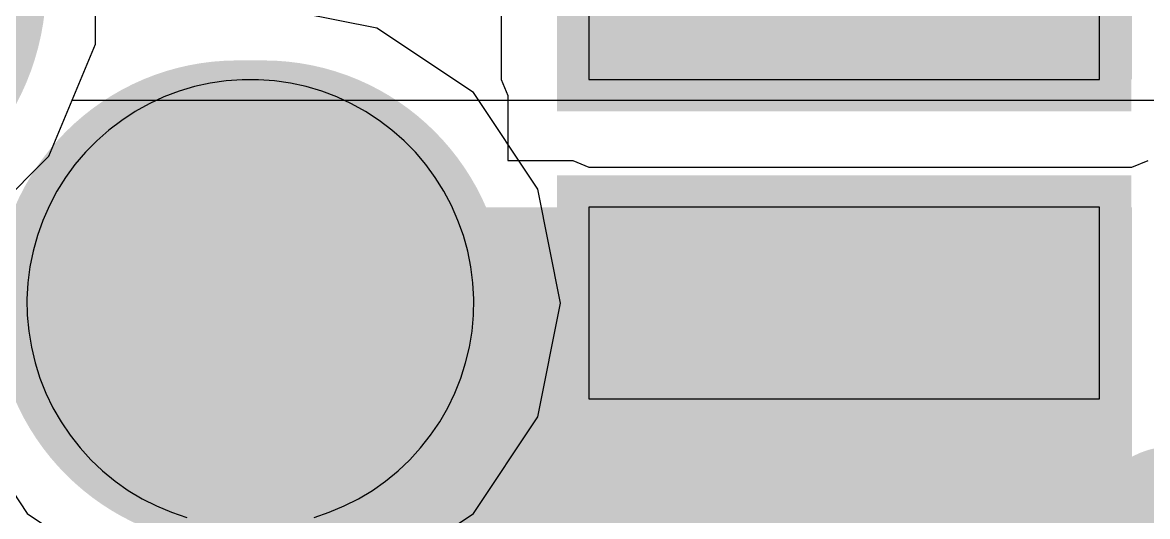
# Model space of a CAD drawing. Header units: inches. Extents: x -6 to 283, y -12 to 154.
# Drawn here: x 12.057 to 13.819, y 1.271 to 2.044 of the extents above; entities that cross this region are included whole.
import ezdxf

# ---------------------------------------------------------------- set-up
doc = ezdxf.new("R2010")
doc.units = ezdxf.units.IN
for name, color, linetype in [('Bottom Layer', 5, 'Continuous'), ('Bottom Solder', 6, 'Continuous'), ('Drill Drawing', 1, 'Continuous'), ('GND-1', 16, 'Continuous'), ('GND-2', 90, 'Continuous'), ('GND-3', 216, 'Continuous'), ('GND-4', 54, 'Continuous'), ('Multi-Layer', 9, 'Continuous'), ('Pad Holes', 156, 'Continuous'), ('PWR-1', 156, 'Continuous'), ('PWR-2', 130, 'Continuous'), ('Signal L1', 76, 'Continuous'), ('Signal L2', 6, 'Continuous'), ('Top Layer', 1, 'Continuous'), ('Top Overlay', 2, 'Continuous'), ('Top Paste', 8, 'Continuous'), ('Top Solder', 216, 'Continuous')]:
    doc.layers.add(name, color=color, linetype=linetype)

# ---------------------------------------------------------------- blocks, each defined once
blk = doc.blocks.new('GT_USB_8013A_3')
at = {"layer": 'Bottom Layer'}
h = blk.add_hatch(color=5, dxfattribs=at)
edge = h.paths.add_edge_path()
edge.add_arc((2.75, -0.0652), 0.33, 180, 360)
edge.add_line((3.08, -0.0652), (3.08, -0.0252))
edge.add_arc((2.75, -0.0252), 0.33, 0, 180)
edge.add_line((2.42, -0.0252), (2.42, -0.0652))
at = {"layer": 'Bottom Solder'}
h = blk.add_hatch(color=6, dxfattribs=at)
edge = h.paths.add_edge_path()
edge.add_arc((2.75, -0.0652), 0.38, 180, 360)
edge.add_line((3.13, -0.0652), (3.13, -0.0252))
edge.add_arc((2.75, -0.0252), 0.38, 0, 180)
edge.add_line((2.37, -0.0252), (2.37, -0.0652))
h = blk.add_hatch(color=6, dxfattribs=at)
edge = h.paths.add_edge_path()
edge.add_arc((2.2499, -0.765), 0.4, 0, 360)
at = {"layer": 'GND-1'}
h = blk.add_hatch(color=16, dxfattribs=at)
edge = h.paths.add_edge_path()
edge.add_arc((2.75, -0.0652), 0.33, 180, 360)
edge.add_line((3.08, -0.0652), (3.08, -0.0252))
edge.add_arc((2.75, -0.0252), 0.33, 0, 180)
edge.add_line((2.42, -0.0252), (2.42, -0.0652))
at = {"layer": 'GND-2'}
h = blk.add_hatch(color=90, dxfattribs=at)
edge = h.paths.add_edge_path()
edge.add_arc((2.75, -0.0652), 0.33, 180, 360)
edge.add_line((3.08, -0.0652), (3.08, -0.0252))
edge.add_arc((2.75, -0.0252), 0.33, 0, 180)
edge.add_line((2.42, -0.0252), (2.42, -0.0652))
at = {"layer": 'GND-3'}
h = blk.add_hatch(color=216, dxfattribs=at)
edge = h.paths.add_edge_path()
edge.add_arc((2.75, -0.0652), 0.33, 180, 360)
edge.add_line((3.08, -0.0652), (3.08, -0.0252))
edge.add_arc((2.75, -0.0252), 0.33, 0, 180)
edge.add_line((2.42, -0.0252), (2.42, -0.0652))
at = {"layer": 'GND-4'}
h = blk.add_hatch(color=54, dxfattribs=at)
edge = h.paths.add_edge_path()
edge.add_arc((2.75, -0.0652), 0.33, 180, 360)
edge.add_line((3.08, -0.0652), (3.08, -0.0252))
edge.add_arc((2.75, -0.0252), 0.33, 0, 180)
edge.add_line((2.42, -0.0252), (2.42, -0.0652))
at = {"layer": 'Multi-Layer'}
h = blk.add_hatch(color=9, dxfattribs=at)
edge = h.paths.add_edge_path()
edge.add_arc((2.75, -0.0652), 0.33, 180, 360)
edge.add_line((3.08, -0.0652), (3.08, -0.0252))
edge.add_arc((2.75, -0.0252), 0.33, 0, 180)
edge.add_line((2.42, -0.0252), (2.42, -0.0652))
at = {"layer": 'Pad Holes'}
h = blk.add_hatch(color=7, dxfattribs=at)
edge = h.paths.add_edge_path()
edge.add_arc((2.7501, -0.0453), 0.25, 0, 360)
at = {"layer": 'PWR-1'}
h = blk.add_hatch(color=156, dxfattribs=at)
edge = h.paths.add_edge_path()
edge.add_arc((2.75, -0.0652), 0.33, 180, 360)
edge.add_line((3.08, -0.0652), (3.08, -0.0252))
edge.add_arc((2.75, -0.0252), 0.33, 0, 180)
edge.add_line((2.42, -0.0252), (2.42, -0.0652))
at = {"layer": 'PWR-2'}
h = blk.add_hatch(color=130, dxfattribs=at)
edge = h.paths.add_edge_path()
edge.add_arc((2.75, -0.0652), 0.33, 180, 360)
edge.add_line((3.08, -0.0652), (3.08, -0.0252))
edge.add_arc((2.75, -0.0252), 0.33, 0, 180)
edge.add_line((2.42, -0.0252), (2.42, -0.0652))
at = {"layer": 'Signal L1'}
h = blk.add_hatch(color=76, dxfattribs=at)
edge = h.paths.add_edge_path()
edge.add_arc((2.75, -0.0652), 0.33, 180, 360)
edge.add_line((3.08, -0.0652), (3.08, -0.0252))
edge.add_arc((2.75, -0.0252), 0.33, 0, 180)
edge.add_line((2.42, -0.0252), (2.42, -0.0652))
at = {"layer": 'Signal L2'}
h = blk.add_hatch(color=6, dxfattribs=at)
edge = h.paths.add_edge_path()
edge.add_arc((2.75, -0.0652), 0.33, 180, 360)
edge.add_line((3.08, -0.0652), (3.08, -0.0252))
edge.add_arc((2.75, -0.0252), 0.33, 0, 180)
edge.add_line((2.42, -0.0252), (2.42, -0.0652))
at = {"layer": 'Top Layer'}
for points in [[(2.0999, 1.2849), (2.3999, 1.2849), (2.3999, 0.4849), (2.0999, 0.4849)], [(2.6, 1.2849), (2.9, 1.2849), (2.9, 0.4849), (2.6, 0.4849)]]:
    blk.add_hatch(color=1, dxfattribs=at).paths.add_polyline_path(points)
h = blk.add_hatch(color=1, dxfattribs=at)
edge = h.paths.add_edge_path()
edge.add_arc((2.75, -0.0652), 0.33, 180, 360)
edge.add_line((3.08, -0.0652), (3.08, -0.0252))
edge.add_arc((2.75, -0.0252), 0.33, 0, 180)
edge.add_line((2.42, -0.0252), (2.42, -0.0652))
at = {"layer": 'Top Solder'}
for points in [[(2.0499, 1.3349), (2.4499, 1.3349), (2.4499, 0.4349), (2.0499, 0.4349)], [(2.55, 1.3349), (2.95, 1.3349), (2.95, 0.4349), (2.55, 0.4349)]]:
    blk.add_hatch(color=216, dxfattribs=at).paths.add_polyline_path(points)
h = blk.add_hatch(color=216, dxfattribs=at)
edge = h.paths.add_edge_path()
edge.add_arc((2.75, -0.0652), 0.38, 180, 360)
edge.add_line((3.13, -0.0652), (3.13, -0.0252))
edge.add_arc((2.75, -0.0252), 0.38, 0, 180)
edge.add_line((2.37, -0.0252), (2.37, -0.0652))
h = blk.add_hatch(color=216, dxfattribs=at)
edge = h.paths.add_edge_path()
edge.add_arc((2.2499, -0.765), 0.4, 0, 360)
at = {"layer": 'Top Overlay'}
blk.add_lwpolyline([(3.7873, 1.3969, 0.254, 0.254, 0), (3.1018, 1.3969, 0.254, 0.254, 0)], format="xyseb", dxfattribs=at)
blk.add_lwpolyline([(3.0383, 1.3969, 0.127, 0.127, 1), (3.1653, 1.3969, 0.127, 0.127, 1)], format="xyseb", close=True, dxfattribs=at)
at = {"layer": 'Top Paste'}
for p, q in [((2.3998, 1.285), (2.0998, 1.285)), ((2.3998, 0.485), (2.3998, 1.285)), ((2.9, 1.2849), (2.6, 1.2849)), ((2.6, 1.2849), (2.6, 0.4849)), ((2.9, 0.4849), (2.9, 1.2849)), ((2.0998, 0.485), (2.3998, 0.485)), ((2.6, 0.4849), (2.9, 0.4849)), ((2.6934, 0.3002), (2.6686, 0.2952)), ((2.7184, 0.3034), (2.6934, 0.3002)), ((2.7437, 0.3047), (2.7184, 0.3034)), ((2.7689, 0.3043), (2.7437, 0.3047)), ((2.7941, 0.302), (2.7689, 0.3043)), ((2.8191, 0.2979), (2.7941, 0.302)), ((2.6443, 0.2884), (2.6205, 0.2799)), ((2.6686, 0.2952), (2.6443, 0.2884)), ((2.8436, 0.292), (2.8191, 0.2979)), ((2.8677, 0.2844), (2.8436, 0.292)), ((2.8912, 0.275), (2.8677, 0.2844)), ((2.5973, 0.2697), (2.575, 0.2579)), ((2.6205, 0.2799), (2.5973, 0.2697)), ((2.9139, 0.264), (2.8912, 0.275)), ((2.575, 0.2579), (2.5536, 0.2445)), ((2.9358, 0.2514), (2.9139, 0.264)), ((2.9568, 0.2372), (2.9358, 0.2514)), ((2.5332, 0.2295), (2.5139, 0.2132)), ((2.5536, 0.2445), (2.5332, 0.2295)), ((2.9766, 0.2215), (2.9568, 0.2372)), ((2.5139, 0.2132), (2.4959, 0.1955)), ((2.9952, 0.2045), (2.9766, 0.2215)), ((2.4959, 0.1955), (2.4792, 0.1765)), ((3.0126, 0.1862), (2.9952, 0.2045)), ((2.4792, 0.1765), (2.4639, 0.1564)), ((3.0286, 0.1666), (3.0126, 0.1862)), ((3.0432, 0.1459), (3.0286, 0.1666)), ((2.4639, 0.1564), (2.4501, 0.1352)), ((3.0562, 0.1243), (3.0432, 0.1459)), ((2.4501, 0.1352), (2.4379, 0.1131)), ((3.0676, 0.1018), (3.0562, 0.1243)), ((2.4379, 0.1131), (2.4272, 0.0902)), ((2.4272, 0.0902), (2.4183, 0.0665)), ((3.0774, 0.0784), (3.0676, 0.1018)), ((3.0855, 0.0545), (3.0774, 0.0784)), ((2.4183, 0.0665), (2.4111, 0.0423)), ((2.4111, 0.0423), (2.4057, 0.0176)), ((2.4057, 0.0176), (2.402, -0.0074)), ((2.402, -0.0074), (2.4002, -0.0326)), ((2.4002, -0.0326), (2.4002, -0.0578)), ((2.4002, -0.0578), (2.402, -0.0831)), ((2.402, -0.0831), (2.4057, -0.1081)), ((2.4057, -0.1081), (2.4111, -0.1327)), ((2.4111, -0.1327), (2.4183, -0.157)), ((2.4183, -0.157), (2.4272, -0.1806)), ((3.0774, -0.1689), (3.0855, -0.1449)), ((3.0676, -0.1922), (3.0774, -0.1689)), ((2.4272, -0.1806), (2.4379, -0.2036)), ((3.0562, -0.2147), (3.0676, -0.1922)), ((2.4379, -0.2036), (2.4501, -0.2257)), ((2.4501, -0.2257), (2.4639, -0.2468)), ((3.0432, -0.2364), (3.0562, -0.2147)), ((3.0286, -0.257), (3.0432, -0.2364)), ((2.4639, -0.2468), (2.4792, -0.267)), ((3.0126, -0.2766), (3.0286, -0.257)), ((2.4792, -0.267), (2.4959, -0.2859)), ((2.9952, -0.2949), (3.0126, -0.2766)), ((2.4959, -0.2859), (2.5139, -0.3036)), ((2.9766, -0.312), (2.9952, -0.2949)), ((2.5139, -0.3036), (2.5332, -0.32)), ((2.9568, -0.3276), (2.9766, -0.312)), ((2.5332, -0.32), (2.5536, -0.3349)), ((2.9358, -0.3418), (2.9568, -0.3276)), ((2.5536, -0.3349), (2.575, -0.3483)), ((2.575, -0.3483), (2.5973, -0.3601)), ((2.9139, -0.3544), (2.9358, -0.3418)), ((2.5973, -0.3601), (2.6205, -0.3704)), ((2.8677, -0.3748), (2.8912, -0.3655)), ((2.8912, -0.3655), (2.9139, -0.3544)), ((2.6205, -0.3704), (2.6443, -0.3788)), ((2.6443, -0.3788), (2.6686, -0.3856)), ((2.6686, -0.3856), (2.6934, -0.3906)), ((2.8191, -0.3883), (2.8436, -0.3824)), ((2.8436, -0.3824), (2.8677, -0.3748)), ((2.6934, -0.3906), (2.7184, -0.3938)), ((2.7184, -0.3938), (2.7437, -0.3951)), ((2.7437, -0.3951), (2.7689, -0.3947)), ((2.7689, -0.3947), (2.7941, -0.3924)), ((2.7941, -0.3924), (2.8191, -0.3883))]:
    blk.add_line(p, q, dxfattribs=at)

msp = doc.modelspace()

# ---------------------------------------------------------------- hatches: boundary and pattern name
at = {"layer": 'Top Layer'}
for points in [[(12.944, 1.9551), (13.7948, 1.9551), (13.7948, 2.2805), (12.944, 2.2805)], [(12.2844, -0.1559), (13.7948, -0.1559), (13.7948, 1.755), (12.2844, 1.755)]]:
    msp.add_hatch(color=1, dxfattribs=at).paths.add_polyline_path(points)

# ---------------------------------------------------------------- linework, layer by layer
at = {"layer": 'Bottom Layer'}
for p, q in [((12.0984, 1.8349), (12.1347, 1.9225)), ((12.1347, 1.9225), (14.3665, 1.9225)), ((11.9643, 1.7007), (12.0984, 1.8349))]:
    msp.add_line(p, q, dxfattribs=at)
at = {"layer": 'Drill Drawing'}
for points in [[(12.6678, 1.6049, 0.0508, 0.0508, 1), (12.1598, 1.6049, 0.0508, 0.0508, 1)], [(12.1471, 1.6049, 0.0254, 0.0254, 1), (12.1725, 1.6049, 0.0254, 0.0254, 1)], [(12.6551, 1.6049, 0.0254, 0.0254, 1), (12.6805, 1.6049, 0.0254, 0.0254, 1)]]:
    msp.add_lwpolyline(points, format="xyseb", close=True, dxfattribs=at)
at = {"layer": 'GND-1'}
for p, q in [((12.1711, 2.0102), (12.1711, 2.0996)), ((12.0984, 1.8349), (12.1711, 2.0102)), ((11.9643, 1.7007), (12.0984, 1.8349))]:
    msp.add_line(p, q, dxfattribs=at)
at = {"layer": 'GND-2'}
for p, q in [((12.1711, 2.0102), (12.1711, 2.0996)), ((12.0984, 1.8349), (12.1711, 2.0102)), ((11.9643, 1.7007), (12.0984, 1.8349))]:
    msp.add_line(p, q, dxfattribs=at)
at = {"layer": 'GND-3'}
for p, q in [((12.1711, 2.0102), (12.1711, 2.0996)), ((12.0984, 1.8349), (12.1711, 2.0102)), ((11.9643, 1.7007), (12.0984, 1.8349))]:
    msp.add_line(p, q, dxfattribs=at)
at = {"layer": 'GND-4'}
for p, q in [((12.1711, 2.0102), (12.1711, 2.0996)), ((12.0984, 1.8349), (12.1711, 2.0102)), ((11.9643, 1.7007), (12.0984, 1.8349))]:
    msp.add_line(p, q, dxfattribs=at)
at = {"layer": 'PWR-1'}
for p, q in [((12.6122, 2.0354), (12.4906, 2.0596)), ((12.7634, 1.9344), (12.6122, 2.0354)), ((12.8644, 1.7833), (12.7634, 1.9344)), ((12.8998, 1.605), (12.8644, 1.7833)), ((12.8644, 1.4266), (12.8998, 1.605)), ((11.9634, 1.4266), (12.0644, 1.2755)), ((12.7634, 1.2755), (12.8644, 1.4266)), ((12.0644, 1.2755), (12.2156, 1.1745)), ((12.6122, 1.1745), (12.7634, 1.2755))]:
    msp.add_line(p, q, dxfattribs=at)
at = {"layer": 'PWR-2'}
for p, q in [((12.6122, 2.0354), (12.4906, 2.0596)), ((12.7634, 1.9344), (12.6122, 2.0354)), ((12.8644, 1.7833), (12.7634, 1.9344)), ((12.8998, 1.605), (12.8644, 1.7833)), ((12.8644, 1.4266), (12.8998, 1.605)), ((11.9634, 1.4266), (12.0644, 1.2755)), ((12.7634, 1.2755), (12.8644, 1.4266)), ((12.0644, 1.2755), (12.2156, 1.1745)), ((12.6122, 1.1745), (12.7634, 1.2755))]:
    msp.add_line(p, q, dxfattribs=at)
at = {"layer": 'Signal L1'}
for p, q in [((12.1711, 2.0102), (12.1711, 2.0996)), ((12.0984, 1.8349), (12.1711, 2.0102)), ((11.9643, 1.7007), (12.0984, 1.8349))]:
    msp.add_line(p, q, dxfattribs=at)
at = {"layer": 'Signal L2'}
for p, q in [((12.1711, 2.0102), (12.1711, 2.0996)), ((12.0984, 1.8349), (12.1711, 2.0102)), ((11.9643, 1.7007), (12.0984, 1.8349))]:
    msp.add_line(p, q, dxfattribs=at)
at = {"layer": 'Top Layer'}
for p, q in [((12.8066, 2.1974), (12.8066, 1.9551)), ((12.1711, 2.0102), (12.1711, 2.0996)), ((12.0984, 1.8349), (12.1711, 2.0102)), ((12.8066, 1.9551), (12.817, 1.9298)), ((12.817, 1.9298), (12.817, 1.8281)), ((11.9643, 1.7007), (12.0984, 1.8349)), ((12.817, 1.8281), (12.9188, 1.8281)), ((12.9188, 1.8281), (12.944, 1.8176)), ((12.944, 1.8176), (13.7948, 1.8176)), ((13.7948, 1.8176), (13.8201, 1.8281))]:
    msp.add_line(p, q, dxfattribs=at)
for points in [[(12.4646, 1.605, 0.1016, 0.1016, 0), (13.3948, 1.605, 0.1016, 0.1016, 0)], [(12.4646, 0.0049, 0.1016, 0.1016, 0), (12.4646, 1.605, 0.1016, 0.1016, 0)]]:
    msp.add_lwpolyline(points, format="xyseb", dxfattribs=at)
for points in [[(12.4392, 1.605, 0.0508, 0.0508, 1), (12.49, 1.605, 0.0508, 0.0508, 1)], [(12.4392, 1.605, 0.0508, 0.0508, 1), (12.49, 1.605, 0.0508, 0.0508, 1)], [(13.3694, 1.605, 0.0508, 0.0508, 1), (13.4202, 1.605, 0.0508, 0.0508, 1)]]:
    msp.add_lwpolyline(points, format="xyseb", close=True, dxfattribs=at)

# ---------------------------------------------------------------- block references
at = {"rotation": 270}
msp.add_blockref('GT_USB_8013A_3', (12.4591, 4.3549), dxfattribs=at)

doc.saveas('drawing.dxf')
